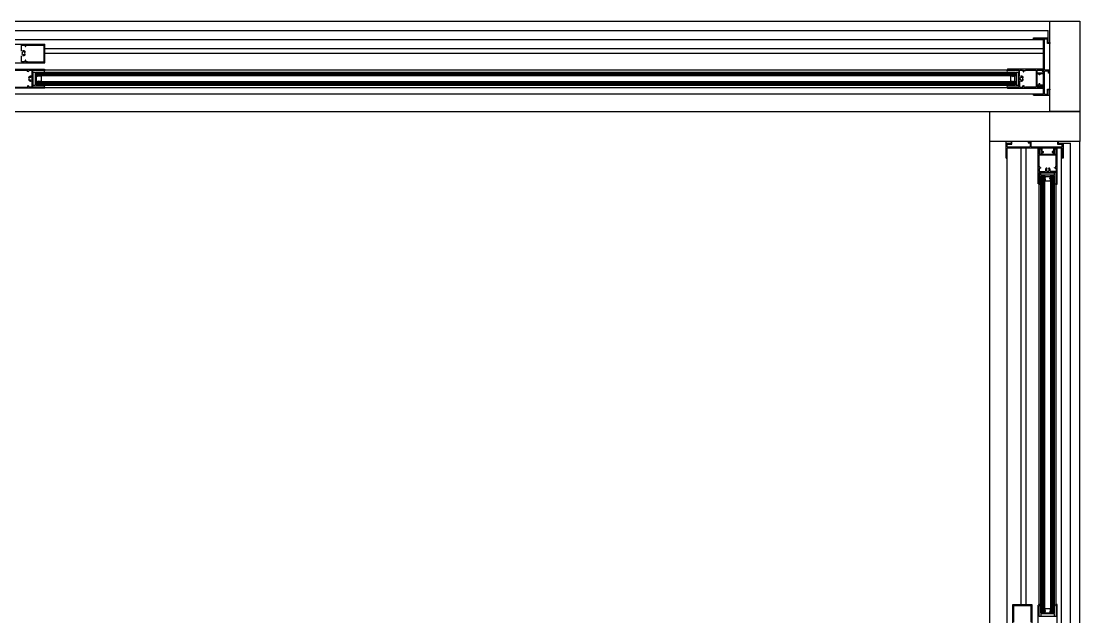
# Model space of a CAD drawing. Header units: millimetres. Extents: x 7649 to 34105, y 3983 to 25377.
# Drawn here: x 10171 to 11930, y 13235 to 14225 of the extents above; entities that cross this region are included whole.
import ezdxf

# ---------------------------------------------------------------- set-up
doc = ezdxf.new("R2010")
doc.units = ezdxf.units.MM

msp = doc.modelspace()

# ---------------------------------------------------------------- linework, layer by layer
at = {"layer": 'GEOMETRY', "color": 7}
for p, q in [((8481.83611, 14225.23472), (11880.67361, 14225.23472)), ((8483.95278, 14209.88889), (11878.02778, 14209.88889)), ((11853.15694, 14196.13056), (11853.15694, 14197.71806)), ((11853.15694, 14197.71806), (11878.02778, 14197.71806)), ((11878.02778, 14197.71806), (11878.02778, 14209.88889)), ((11878.02778, 14189.78056), (11878.02778, 14197.71806)), ((8492.41944, 14194.54306), (11870.09028, 14194.54306)), ((10151.35694, 14187.13472), (10210.62361, 14187.13472)), ((10171.99444, 14175.49306), (10171.99444, 14185.54722)), ((10171.99444, 14185.54722), (10176.75694, 14185.54722)), ((10176.75694, 14185.54722), (10178.34444, 14182.90139)), ((10178.34444, 14182.90139), (10178.87361, 14182.90139)), ((10178.87361, 14182.90139), (10178.87361, 14185.54722)), ((10178.87361, 14185.54722), (10181.51944, 14185.54722)), ((10181.51944, 14185.54722), (10209.56528, 14185.54722)), ((10209.56528, 14157.50139), (10209.56528, 14185.54722)), ((10210.62361, 14155.91389), (10210.62361, 14187.13472)), ((10210.62361, 14179.72639), (11870.09028, 14179.72639)), ((11870.09028, 14196.13056), (11853.15694, 14196.13056)), ((11870.09028, 14139.50972), (11870.09028, 14196.13056)), ((11871.67778, 14196.13056), (11876.44028, 14196.13056)), ((11871.67778, 14144.27222), (11871.67778, 14196.13056)), ((11876.44028, 14188.19306), (11876.44028, 14196.13056)), ((11880.67361, 14188.19306), (11876.44028, 14188.19306)), ((11878.02778, 14189.78056), (11880.67361, 14189.78056)), ((11880.67361, 14189.78056), (11880.67361, 14188.19306)), ((11880.67361, 14111.99306), (11880.67361, 14188.19306)), ((10171.99444, 14157.50139), (10171.99444, 14167.55556)), ((10172.52361, 14172.84722), (10173.05278, 14172.84722)), ((10173.05278, 14170.20139), (10172.52361, 14170.20139)), ((10172.5369, 14172.30258), (10172.52387, 14172.05347)), ((10172.52387, 14172.05347), (10172.5369, 14171.80436)), ((10172.57598, 14172.54953), (10172.5369, 14172.30258)), ((10172.5369, 14171.80436), (10172.57598, 14171.55742)), ((10172.64111, 14172.79215), (10172.57598, 14172.54953)), ((10172.57598, 14171.55742), (10172.64111, 14171.31479)), ((10172.7323, 14173.0283), (10172.64111, 14172.79215)), ((10172.64111, 14171.31479), (10172.7323, 14171.07864)), ((10172.84954, 14173.2558), (10172.7323, 14173.0283)), ((10172.7323, 14171.07864), (10172.84954, 14170.85114)), ((10172.99283, 14173.47251), (10172.84954, 14173.2558)), ((10172.84954, 14170.85114), (10172.99283, 14170.63444)), ((10173.05278, 14169.67222), (10173.05278, 14170.20139)), ((10173.43471, 14175.74041), (10173.30806, 14175.68736)), ((10173.30806, 14168.41958), (10173.72564, 14168.26334)), ((10173.56292, 14175.78896), (10173.43471, 14175.74041)), ((10173.70253, 14174.10879), (10173.48583, 14173.9655)), ((10173.48583, 14170.14144), (10173.70253, 14169.99815)), ((10173.69258, 14175.83299), (10173.56292, 14175.78896)), ((10173.82356, 14175.87248), (10173.69258, 14175.83299)), ((10173.93003, 14174.22603), (10173.70253, 14174.10879)), ((10173.70253, 14169.99815), (10173.93003, 14169.88091)), ((10173.72564, 14168.26334), (10174.15112, 14168.15625)), ((10173.95575, 14175.9074), (10173.82356, 14175.87248)), ((10174.16618, 14174.31722), (10173.93003, 14174.22603)), ((10173.93003, 14169.88091), (10174.16618, 14169.78972)), ((10174.08902, 14175.93773), (10173.95575, 14175.9074)), ((10174.22326, 14175.96346), (10174.08902, 14175.93773)), ((10174.15112, 14168.15625), (10174.58072, 14168.09735)), ((10174.40881, 14174.38236), (10174.16618, 14174.31722)), ((10174.16618, 14169.78972), (10174.40881, 14169.72459)), ((10174.35835, 14175.98456), (10174.22326, 14175.96346)), ((10174.49418, 14176.001), (10174.35835, 14175.98456)), ((10174.65575, 14174.42144), (10174.40881, 14174.38236)), ((10174.40881, 14169.72459), (10174.65575, 14169.68551)), ((10174.63062, 14176.01278), (10174.49418, 14176.001)), ((10174.58072, 14168.09735), (10175.01066, 14168.08572)), ((10174.76755, 14176.01986), (10174.63062, 14176.01278)), ((10174.90486, 14174.43446), (10174.65575, 14174.42144)), ((10174.65575, 14169.68551), (10174.90486, 14169.67248)), ((10174.90486, 14176.02222), (10174.76755, 14176.01986)), ((10175.20537, 14176.01084), (10174.90486, 14176.02222)), ((10175.15397, 14174.42144), (10174.90486, 14174.43446)), ((10174.90486, 14169.67248), (10175.15397, 14169.68551)), ((10175.01066, 14168.08572), (10175.43718, 14168.12041)), ((10175.40092, 14174.38236), (10175.15397, 14174.42144)), ((10175.15397, 14169.68551), (10175.40092, 14169.72459)), ((10175.50203, 14175.97704), (10175.20537, 14176.01084)), ((10175.64354, 14174.31722), (10175.40092, 14174.38236)), ((10175.40092, 14169.72459), (10175.64354, 14169.78972)), ((10175.43718, 14168.12041), (10175.85648, 14168.20048)), ((10175.79373, 14175.92137), (10175.50203, 14175.97704)), ((10175.87969, 14174.22603), (10175.64354, 14174.31722)), ((10175.64354, 14169.78972), (10175.87969, 14169.88091)), ((10175.69861, 14169.67222), (10175.69861, 14170.20139)), ((10176.07933, 14175.84438), (10175.79373, 14175.92137)), ((10175.85648, 14168.20048), (10176.26481, 14168.32499)), ((10176.10719, 14174.10879), (10175.87969, 14174.22603)), ((10175.87969, 14169.88091), (10176.10719, 14169.99815)), ((10176.35772, 14175.7466), (10176.07933, 14175.84438)), ((10176.3239, 14173.9655), (10176.10719, 14174.10879)), ((10176.10719, 14169.99815), (10176.3239, 14170.14144)), ((10176.26481, 14168.32499), (10176.65838, 14168.49301)), ((10176.62775, 14175.62858), (10176.35772, 14175.7466)), ((10176.45412, 14173.08597), (10176.53145, 14173.01645)), ((10176.49246, 14170.52864), (10176.45412, 14170.49181)), ((10176.53297, 14170.56261), (10176.49246, 14170.52864)), ((10176.53145, 14173.01645), (10176.61536, 14172.95881)), ((10176.57548, 14170.59365), (10176.53297, 14170.56261)), ((10176.61983, 14170.62169), (10176.57548, 14170.59365)), ((10176.61536, 14172.95881), (10176.70461, 14172.91311)), ((10176.66586, 14170.64668), (10176.61983, 14170.62169)), ((10176.88832, 14175.49085), (10176.62775, 14175.62858)), ((10176.65838, 14168.49301), (10177.03341, 14168.70358)), ((10176.71341, 14170.66854), (10176.66586, 14170.64668)), ((10176.70461, 14172.91311), (10176.79798, 14172.87938)), ((10176.76231, 14170.68722), (10176.71341, 14170.66854)), ((10176.81241, 14170.70265), (10176.76231, 14170.68722)), ((10176.79798, 14172.87938), (10176.89425, 14172.85766)), ((10176.86354, 14170.71476), (10176.81241, 14170.70265)), ((10176.91555, 14170.72349), (10176.86354, 14170.71476)), ((10177.13828, 14175.33397), (10176.88832, 14175.49085)), ((10176.89425, 14172.85766), (10176.9922, 14172.848)), ((10176.96826, 14170.72878), (10176.91555, 14170.72349)), ((10177.02153, 14170.73056), (10176.96826, 14170.72878)), ((10176.9922, 14172.848), (10177.0906, 14172.85044)), ((10177.09712, 14170.72696), (10177.02153, 14170.73056)), ((10177.03341, 14168.70358), (10177.38614, 14168.95578)), ((10177.0906, 14172.85044), (10177.18823, 14172.86502)), ((10177.17118, 14170.71634), (10177.09712, 14170.72696)), ((10177.37651, 14175.15847), (10177.13828, 14175.33397)), ((10177.2433, 14170.69897), (10177.17118, 14170.71634)), ((10177.18823, 14172.86502), (10177.28387, 14172.89179)), ((10177.31306, 14170.67509), (10177.2433, 14170.69897)), ((10177.28387, 14172.89179), (10177.37628, 14172.9308)), ((10177.38005, 14170.64497), (10177.31306, 14170.67509)), ((10177.37628, 14172.9308), (10177.46426, 14172.98207)), ((10177.60189, 14174.96489), (10177.37651, 14175.15847)), ((10177.44385, 14170.60886), (10177.38005, 14170.64497)), ((10177.38614, 14168.95578), (10177.71279, 14169.24866)), ((10177.50406, 14170.56702), (10177.44385, 14170.60886)), ((10177.46426, 14172.98207), (10177.54656, 14173.04566)), ((10177.56026, 14170.51972), (10177.50406, 14170.56702)), ((10177.54656, 14173.04566), (10177.62014, 14173.11962)), ((10177.61204, 14170.4672), (10177.56026, 14170.51972)), ((10177.81329, 14174.75378), (10177.60189, 14174.96489)), ((10177.65899, 14170.40973), (10177.61204, 14170.4672)), ((10177.62014, 14173.11962), (10177.68216, 14173.20064)), ((10177.70221, 14174.04944), (10177.64268, 14174.135)), ((10177.64268, 14169.44278), (10177.68679, 14169.50398)), ((10177.70069, 14170.34757), (10177.65899, 14170.40973)), ((10177.68216, 14173.20064), (10177.7325, 14173.28752)), ((10177.68679, 14169.50398), (10177.7245, 14169.56839)), ((10177.73673, 14170.28097), (10177.70069, 14170.34757)), ((10177.7491, 14173.95892), (10177.70221, 14174.04944)), ((10177.71279, 14169.24866), (10178.00958, 14169.58127)), ((10177.7245, 14169.56839), (10177.75577, 14169.63552)), ((10177.7325, 14173.28752), (10177.77107, 14173.37907)), ((10177.76628, 14170.21148), (10177.73673, 14170.28097)), ((10177.78347, 14173.86465), (10177.7491, 14173.95892)), ((10177.75577, 14169.63552), (10177.78052, 14169.70488)), ((10177.78883, 14170.14029), (10177.76628, 14170.21148)), ((10177.77107, 14173.37907), (10177.79775, 14173.47407)), ((10177.78052, 14169.70488), (10177.7987, 14169.77597)), ((10177.8054, 14173.76783), (10177.78347, 14173.86465)), ((10177.80444, 14170.06789), (10177.78883, 14170.14029)), ((10177.79775, 14173.47407), (10177.81244, 14173.57134)), ((10177.7987, 14169.77597), (10177.81024, 14169.84831)), ((10177.81317, 14169.99476), (10177.80444, 14170.06789)), ((10177.81502, 14173.66966), (10177.8054, 14173.76783)), ((10177.81024, 14169.84831), (10177.81508, 14169.9214)), ((10177.81244, 14173.57134), (10177.81502, 14173.66966)), ((10177.81508, 14169.9214), (10177.81317, 14169.99476)), ((10178.00958, 14174.52568), (10177.81329, 14174.75378)), ((10210.62361, 14171.78889), (11870.09028, 14171.78889)), ((10150.82778, 14145.33056), (10209.56528, 14145.33056)), ((10151.35694, 14155.91389), (10210.62361, 14155.91389)), ((10176.75694, 14157.50139), (10171.99444, 14157.50139)), ((10178.34444, 14160.14722), (10176.75694, 14157.50139)), ((10178.87361, 14160.14722), (10178.34444, 14160.14722)), ((10178.87361, 14158.03056), (10178.87361, 14160.14722)), ((10178.87361, 14158.03056), (10181.51944, 14158.03056)), ((10181.51944, 14157.50139), (10181.51944, 14158.03056)), ((10181.51944, 14157.50139), (10209.56528, 14157.50139)), ((10209.93754, 14145.32331), (10209.82986, 14145.33056)), ((10210.04082, 14145.30219), (10209.93754, 14145.32331)), ((10210.13876, 14145.26816), (10210.04082, 14145.30219)), ((10210.23041, 14145.22215), (10210.13876, 14145.26816)), ((10210.31483, 14145.16512), (10210.23041, 14145.22215)), ((10210.39107, 14145.09801), (10210.31483, 14145.16512)), ((10210.45818, 14145.02178), (10210.39107, 14145.09801)), ((10210.51521, 14144.93736), (10210.45818, 14145.02178)), ((10210.56121, 14144.8457), (10210.51521, 14144.93736)), ((10210.59525, 14144.74776), (10210.56121, 14144.8457)), ((10210.61636, 14144.64448), (10210.59525, 14144.74776)), ((10210.62361, 14144.53681), (10210.61636, 14144.64448)), ((10210.62361, 14142.68472), (10210.62361, 14144.27222)), ((10210.62361, 14144.27222), (11809.23611, 14144.27222)), ((11809.23611, 14144.27222), (11809.23611, 14142.68472)), ((11809.77253, 14144.64448), (11809.76528, 14144.53681)), ((11809.79364, 14144.74776), (11809.77253, 14144.64448)), ((11809.82768, 14144.8457), (11809.79364, 14144.74776)), ((11809.87368, 14144.93736), (11809.82768, 14144.8457)), ((11809.93071, 14145.02178), (11809.87368, 14144.93736)), ((11809.99782, 14145.09801), (11809.93071, 14145.02178)), ((11810.07406, 14145.16512), (11809.99782, 14145.09801)), ((11810.15848, 14145.22215), (11810.07406, 14145.16512)), ((11810.25013, 14145.26816), (11810.15848, 14145.22215)), ((11810.34807, 14145.30219), (11810.25013, 14145.26816)), ((11869.03194, 14145.33056), (11810.29444, 14145.33056)), ((11810.45135, 14145.32331), (11810.34807, 14145.30219)), ((11810.55903, 14145.33056), (11810.45135, 14145.32331)), ((11869.03194, 14142.15556), (11869.03194, 14145.33056)), ((11871.67778, 14144.27222), (11880.14444, 14144.27222)), ((11880.14444, 14138.98056), (11880.14444, 14144.27222)), ((10151.88611, 14143.74306), (10179.93194, 14143.74306)), ((10179.93194, 14143.21389), (10179.93194, 14143.74306)), ((10179.93194, 14143.21389), (10182.04861, 14143.21389)), ((10182.04861, 14141.09722), (10182.04861, 14143.21389)), ((10183.10694, 14141.09722), (10184.69444, 14143.74306)), ((10183.64115, 14131.9253), (10183.63631, 14131.85221)), ((10183.63631, 14131.85221), (10183.63822, 14131.77885)), ((10183.63895, 14128.20227), (10183.63637, 14128.10396)), ((10183.63637, 14128.10396), (10183.64599, 14128.00578)), ((10183.63822, 14131.77885), (10183.64695, 14131.70573)), ((10183.65364, 14128.29954), (10183.63895, 14128.20227)), ((10183.65269, 14131.99764), (10183.64115, 14131.9253)), ((10183.64599, 14128.00578), (10183.66792, 14127.90896)), ((10183.64695, 14131.70573), (10183.66256, 14131.63332)), ((10183.67087, 14132.06874), (10183.65269, 14131.99764)), ((10183.68032, 14128.39454), (10183.65364, 14128.29954)), ((10183.66256, 14131.63332), (10183.68511, 14131.56213)), ((10183.66792, 14127.90896), (10183.70229, 14127.81469)), ((10183.69562, 14132.1381), (10183.67087, 14132.06874)), ((10183.71889, 14128.48609), (10183.68032, 14128.39454)), ((10183.68511, 14131.56213), (10183.71466, 14131.49264)), ((10183.72688, 14132.20522), (10183.69562, 14132.1381)), ((10183.70229, 14127.81469), (10183.74918, 14127.72418)), ((10183.71466, 14131.49264), (10183.7507, 14131.42604)), ((10183.76923, 14128.57297), (10183.71889, 14128.48609)), ((10183.7646, 14132.26963), (10183.72688, 14132.20522)), ((10183.74918, 14127.72418), (10183.80871, 14127.63861)), ((10183.7507, 14131.42604), (10183.7924, 14131.36388)), ((10183.80871, 14132.33083), (10183.7646, 14132.26963)), ((10183.83125, 14128.654), (10183.76923, 14128.57297)), ((10183.7924, 14131.36388), (10183.83935, 14131.30641)), ((10183.90483, 14128.72795), (10183.83125, 14128.654)), ((10183.83935, 14131.30641), (10183.89113, 14131.2539)), ((10183.89113, 14131.2539), (10183.94733, 14131.20659)), ((10183.98713, 14128.79154), (10183.90483, 14128.72795)), ((10183.94733, 14131.20659), (10184.00754, 14131.16475)), ((10184.26776, 14132.52496), (10183.97097, 14132.19234)), ((10183.97097, 14127.24794), (10184.16726, 14127.01984)), ((10184.07511, 14128.84282), (10183.98713, 14128.79154)), ((10184.00754, 14131.16475), (10184.07134, 14131.12864)), ((10184.07134, 14131.12864), (10184.13833, 14131.09852)), ((10184.16752, 14128.88182), (10184.07511, 14128.84282)), ((10184.13833, 14131.09852), (10184.20809, 14131.07464)), ((10184.16726, 14127.01984), (10184.37866, 14126.80872)), ((10184.26316, 14128.90859), (10184.16752, 14128.88182)), ((10184.20809, 14131.07464), (10184.28021, 14131.05727)), ((10184.36079, 14128.92317), (10184.26316, 14128.90859)), ((10184.59441, 14132.81784), (10184.26776, 14132.52496)), ((10184.28021, 14131.05727), (10184.35427, 14131.04665)), ((10184.35427, 14131.04665), (10184.42986, 14131.04306)), ((10184.45919, 14128.92561), (10184.36079, 14128.92317)), ((10184.37866, 14126.80872), (10184.60404, 14126.61515)), ((10184.42986, 14131.04306), (10184.48313, 14131.04483)), ((10184.55714, 14128.91595), (10184.45919, 14128.92561)), ((10184.48313, 14131.04483), (10184.53584, 14131.05012)), ((10184.53584, 14131.05012), (10184.58785, 14131.05885)), ((10184.65341, 14128.89423), (10184.55714, 14128.91595)), ((10184.58785, 14131.05885), (10184.63898, 14131.07096)), ((10184.94714, 14133.07003), (10184.59441, 14132.81784)), ((10184.60404, 14126.61515), (10184.84228, 14126.43964)), ((10184.63898, 14131.07096), (10184.68908, 14131.08639)), ((10184.74679, 14128.8605), (10184.65341, 14128.89423)), ((10184.68908, 14131.08639), (10184.73798, 14131.10507)), ((10184.69444, 14143.74306), (10188.92778, 14143.74306)), ((10184.69444, 14131.04306), (10185.22361, 14131.04306)), ((10184.69444, 14128.39722), (10185.22361, 14128.39722)), ((10184.73798, 14131.10507), (10184.78553, 14131.12693)), ((10184.83604, 14128.8148), (10184.74679, 14128.8605)), ((10184.78553, 14131.12693), (10184.83156, 14131.15192)), ((10184.83156, 14131.15192), (10184.87591, 14131.17997)), ((10184.91994, 14128.75716), (10184.83604, 14128.8148)), ((10184.87591, 14131.17997), (10184.91842, 14131.211)), ((10184.91842, 14131.211), (10184.95893, 14131.24497)), ((10184.99727, 14128.68764), (10184.91994, 14128.75716)), ((10185.32218, 14133.28061), (10184.94714, 14133.07003)), ((10184.95893, 14131.24497), (10184.99727, 14131.2818)), ((10185.22361, 14131.04306), (10185.22361, 14131.57222)), ((10185.71575, 14133.44862), (10185.32218, 14133.28061)), ((10185.87336, 14131.77546), (10185.65666, 14131.63217)), ((10185.65666, 14127.80811), (10185.87336, 14127.66482)), ((10186.12407, 14133.57313), (10185.71575, 14133.44862)), ((10186.10087, 14131.8927), (10185.87336, 14131.77546)), ((10185.87336, 14127.66482), (10186.10087, 14127.54758)), ((10186.33701, 14131.98389), (10186.10087, 14131.8927)), ((10186.10087, 14127.54758), (10186.33701, 14127.45639)), ((10186.54338, 14133.6532), (10186.12407, 14133.57313)), ((10186.57964, 14132.04902), (10186.33701, 14131.98389)), ((10186.33701, 14127.45639), (10186.57964, 14127.39126)), ((10186.96989, 14133.68789), (10186.54338, 14133.6532)), ((10186.82659, 14132.0881), (10186.57964, 14132.04902)), ((10186.57964, 14127.39126), (10186.82659, 14127.35217)), ((10187.07569, 14132.10113), (10186.82659, 14132.0881)), ((10186.82659, 14127.35217), (10187.07569, 14127.33915)), ((10187.39984, 14133.67626), (10186.96989, 14133.68789)), ((10187.3248, 14132.0881), (10187.07569, 14132.10113)), ((10187.07569, 14127.33915), (10187.3248, 14127.35217)), ((10187.57175, 14132.04902), (10187.3248, 14132.0881)), ((10187.3248, 14127.35217), (10187.57175, 14127.39126)), ((10187.82943, 14133.61737), (10187.39984, 14133.67626)), ((10187.81438, 14131.98389), (10187.57175, 14132.04902)), ((10187.57175, 14127.39126), (10187.81438, 14127.45639)), ((10188.05052, 14131.8927), (10187.81438, 14131.98389)), ((10187.81438, 14127.45639), (10188.05052, 14127.54758)), ((10188.25491, 14133.51027), (10187.82943, 14133.61737)), ((10187.86944, 14131.04306), (10187.86944, 14131.57222)), ((10188.27803, 14131.77546), (10188.05052, 14131.8927)), ((10188.05052, 14127.54758), (10188.27803, 14127.66482)), ((10188.6725, 14133.35403), (10188.25491, 14133.51027)), ((10188.49473, 14131.63217), (10188.27803, 14131.77546)), ((10188.27803, 14127.66482), (10188.49473, 14127.80811)), ((10188.92778, 14143.74306), (10188.92778, 14133.68889)), ((10189.13102, 14130.92247), (10188.98772, 14131.13917)), ((10188.98772, 14128.3011), (10189.13102, 14128.51781)), ((10189.24826, 14130.69497), (10189.13102, 14130.92247)), ((10189.13102, 14128.51781), (10189.24826, 14128.74531)), ((10189.33944, 14130.45882), (10189.24826, 14130.69497)), ((10189.24826, 14128.74531), (10189.33944, 14128.98146)), ((10189.40458, 14130.21619), (10189.33944, 14130.45882)), ((10189.33944, 14128.98146), (10189.40458, 14129.22408)), ((10189.44366, 14129.96925), (10189.40458, 14130.21619)), ((10189.40458, 14129.22408), (10189.44366, 14129.47103)), ((10189.45669, 14129.72014), (10189.44366, 14129.96925)), ((10189.44366, 14129.47103), (10189.45669, 14129.72014)), ((10190.51528, 14115.69722), (10190.51528, 14143.74306)), ((10190.51528, 14143.74306), (10209.03611, 14143.74306)), ((10191.04444, 14118.87222), (10191.04444, 14140.56806)), ((10191.04444, 14140.56806), (10195.27778, 14140.56806)), ((10195.27778, 14118.87222), (10195.27778, 14140.56806)), ((10196.33611, 14140.56806), (11823.52361, 14140.56806)), ((10196.33611, 14134.74722), (10196.33611, 14140.56806)), ((10196.33611, 14139.50972), (11823.52361, 14139.50972)), ((10196.33611, 14138.45139), (11823.52361, 14138.45139)), ((10196.33611, 14137.39306), (11823.52361, 14137.39306)), ((10196.33611, 14136.86389), (11823.52361, 14136.86389)), ((10196.33611, 14135.80556), (11823.52361, 14135.80556)), ((10196.33611, 14134.74722), (11823.52361, 14134.74722)), ((10196.86528, 14133.15972), (10200.56944, 14134.21806)), ((10196.86528, 14126.28056), (10196.86528, 14133.15972)), ((10200.56944, 14134.21806), (10204.27361, 14134.21806)), ((10204.27361, 14134.21806), (10204.27361, 14125.22222)), ((10209.03611, 14143.74306), (10209.03611, 14142.68472)), ((10209.03611, 14142.68472), (10210.62361, 14142.68472)), ((11809.23611, 14142.68472), (11810.29444, 14142.68472)), ((11810.29444, 14142.68472), (11810.29444, 14143.74306)), ((11810.29444, 14143.74306), (11828.81528, 14143.74306)), ((11815.58611, 14125.22222), (11815.58611, 14134.21806)), ((11815.58611, 14134.21806), (11818.76111, 14134.21806)), ((11818.76111, 14133.15972), (11822.46528, 14134.21806)), ((11822.46528, 14126.28056), (11822.46528, 14133.15972)), ((11823.52361, 14134.74722), (11823.52361, 14140.56806)), ((11824.58194, 14140.56806), (11824.58194, 14118.87222)), ((11824.58194, 14140.56806), (11828.28611, 14140.56806)), ((11828.28611, 14118.87222), (11828.28611, 14140.56806)), ((11828.81528, 14143.74306), (11828.81528, 14115.69722)), ((11830.40278, 14133.68889), (11830.40278, 14143.74306)), ((11830.40278, 14143.74306), (11835.16528, 14143.74306)), ((11830.93194, 14131.04306), (11831.46111, 14131.04306)), ((11830.93194, 14128.39722), (11831.46111, 14128.39722)), ((11830.94523, 14129.96925), (11830.9322, 14129.72014)), ((11830.9322, 14129.72014), (11830.94523, 14129.47103)), ((11830.98431, 14130.21619), (11830.94523, 14129.96925)), ((11830.94523, 14129.47103), (11830.98431, 14129.22408)), ((11831.04944, 14130.45882), (11830.98431, 14130.21619)), ((11830.98431, 14129.22408), (11831.04944, 14128.98146)), ((11831.14063, 14130.69497), (11831.04944, 14130.45882)), ((11831.04944, 14128.98146), (11831.14063, 14128.74531)), ((11831.25787, 14130.92247), (11831.14063, 14130.69497)), ((11831.14063, 14128.74531), (11831.25787, 14128.51781)), ((11831.40117, 14131.13917), (11831.25787, 14130.92247)), ((11831.25787, 14128.51781), (11831.40117, 14128.3011)), ((11831.46111, 14131.04306), (11831.46111, 14131.57222)), ((11831.84304, 14133.40708), (11831.71639, 14133.35403)), ((11831.97126, 14133.45563), (11831.84304, 14133.40708)), ((11832.11086, 14131.77546), (11831.89416, 14131.63217)), ((11831.89416, 14127.80811), (11832.11086, 14127.66482)), ((11832.10091, 14133.49966), (11831.97126, 14133.45563)), ((11832.23189, 14133.53914), (11832.10091, 14133.49966)), ((11832.33837, 14131.8927), (11832.11086, 14131.77546)), ((11832.11086, 14127.66482), (11832.33837, 14127.54758)), ((11832.36408, 14133.57406), (11832.23189, 14133.53914)), ((11832.57451, 14131.98389), (11832.33837, 14131.8927)), ((11832.33837, 14127.54758), (11832.57451, 14127.45639)), ((11832.49735, 14133.6044), (11832.36408, 14133.57406)), ((11832.63159, 14133.63013), (11832.49735, 14133.6044)), ((11832.81714, 14132.04902), (11832.57451, 14131.98389)), ((11832.57451, 14127.45639), (11832.81714, 14127.39126)), ((11832.76669, 14133.65122), (11832.63159, 14133.63013)), ((11832.90251, 14133.66767), (11832.76669, 14133.65122)), ((11833.06409, 14132.0881), (11832.81714, 14132.04902)), ((11832.81714, 14127.39126), (11833.06409, 14127.35217)), ((11833.03895, 14133.67944), (11832.90251, 14133.66767)), ((11833.17588, 14133.68652), (11833.03895, 14133.67944)), ((11833.31319, 14132.10113), (11833.06409, 14132.0881)), ((11833.06409, 14127.35217), (11833.31319, 14127.33915)), ((11833.31319, 14133.68889), (11833.17588, 14133.68652)), ((11833.6137, 14133.6775), (11833.31319, 14133.68889)), ((11833.5623, 14132.0881), (11833.31319, 14132.10113)), ((11833.31319, 14127.33915), (11833.5623, 14127.35217)), ((11833.80925, 14132.04902), (11833.5623, 14132.0881)), ((11833.5623, 14127.35217), (11833.80925, 14127.39126)), ((11833.91036, 14133.64371), (11833.6137, 14133.6775)), ((11834.05188, 14131.98389), (11833.80925, 14132.04902)), ((11833.80925, 14127.39126), (11834.05188, 14127.45639)), ((11834.20206, 14133.58804), (11833.91036, 14133.64371)), ((11834.28802, 14131.8927), (11834.05188, 14131.98389)), ((11834.05188, 14127.45639), (11834.28802, 14127.54758)), ((11834.10694, 14131.04306), (11834.10694, 14131.57222)), ((11834.48767, 14133.51104), (11834.20206, 14133.58804)), ((11834.51553, 14131.77546), (11834.28802, 14131.8927)), ((11834.28802, 14127.54758), (11834.51553, 14127.66482)), ((11834.76605, 14133.41327), (11834.48767, 14133.51104)), ((11834.73223, 14131.63217), (11834.51553, 14131.77546)), ((11834.51553, 14127.66482), (11834.73223, 14127.80811)), ((11835.03609, 14133.29524), (11834.76605, 14133.41327)), ((11834.86245, 14131.2818), (11834.93978, 14131.21228)), ((11834.90079, 14128.72447), (11834.86245, 14128.68764)), ((11834.9413, 14128.75844), (11834.90079, 14128.72447)), ((11834.93978, 14131.21228), (11835.02369, 14131.15465)), ((11834.98381, 14128.78948), (11834.9413, 14128.75844)), ((11835.02816, 14128.81752), (11834.98381, 14128.78948)), ((11835.02369, 14131.15465), (11835.11294, 14131.10894)), ((11835.07419, 14128.84251), (11835.02816, 14128.81752)), ((11835.29665, 14133.15752), (11835.03609, 14133.29524)), ((11835.12174, 14128.86438), (11835.07419, 14128.84251)), ((11835.11294, 14131.10894), (11835.20631, 14131.07521)), ((11835.17064, 14128.88306), (11835.12174, 14128.86438)), ((11835.16528, 14143.74306), (11836.75278, 14141.09722)), ((11835.22074, 14128.89848), (11835.17064, 14128.88306)), ((11835.20631, 14131.07521), (11835.30259, 14131.05349)), ((11835.27188, 14128.9106), (11835.22074, 14128.89848)), ((11835.32388, 14128.91933), (11835.27188, 14128.9106)), ((11835.54661, 14133.00064), (11835.29665, 14133.15752)), ((11835.30259, 14131.05349), (11835.40054, 14131.04383)), ((11835.3766, 14128.92461), (11835.32388, 14128.91933)), ((11835.42986, 14128.92639), (11835.3766, 14128.92461)), ((11835.40054, 14131.04383), (11835.49894, 14131.04627)), ((11835.50546, 14128.92279), (11835.42986, 14128.92639)), ((11835.44175, 14126.37025), (11835.79448, 14126.62245)), ((11835.49894, 14131.04627), (11835.59657, 14131.06086)), ((11835.57952, 14128.91218), (11835.50546, 14128.92279)), ((11835.78485, 14132.82513), (11835.54661, 14133.00064)), ((11835.65163, 14128.8948), (11835.57952, 14128.91218)), ((11835.59657, 14131.06086), (11835.6922, 14131.08763)), ((11835.72139, 14128.87092), (11835.65163, 14128.8948)), ((11835.6922, 14131.08763), (11835.78462, 14131.12663)), ((11835.78838, 14128.8408), (11835.72139, 14128.87092)), ((11835.78462, 14131.12663), (11835.87259, 14131.1779)), ((11836.01023, 14132.63156), (11835.78485, 14132.82513)), ((11835.85219, 14128.80469), (11835.78838, 14128.8408)), ((11835.79448, 14126.62245), (11836.12112, 14126.91532)), ((11835.9124, 14128.76285), (11835.85219, 14128.80469)), ((11835.87259, 14131.1779), (11835.95489, 14131.24149)), ((11835.9686, 14128.71555), (11835.9124, 14128.76285)), ((11835.95489, 14131.24149), (11836.02847, 14131.31545)), ((11836.02038, 14128.66303), (11835.9686, 14128.71555)), ((11836.22163, 14132.42045), (11836.01023, 14132.63156)), ((11836.06732, 14128.60556), (11836.02038, 14128.66303)), ((11836.02847, 14131.31545), (11836.09049, 14131.39647)), ((11836.11055, 14132.24527), (11836.05101, 14132.33083)), ((11836.05101, 14127.63861), (11836.09512, 14127.69981)), ((11836.10902, 14128.5434), (11836.06732, 14128.60556)), ((11836.09049, 14131.39647), (11836.14083, 14131.48336)), ((11836.09512, 14127.69981), (11836.13284, 14127.76422)), ((11836.14506, 14128.4768), (11836.10902, 14128.5434)), ((11836.15744, 14132.15475), (11836.11055, 14132.24527)), ((11836.12112, 14126.91532), (11836.41792, 14127.24794)), ((11836.13284, 14127.76422), (11836.1641, 14127.83135)), ((11836.14083, 14131.48336), (11836.1794, 14131.5749)), ((11836.17461, 14128.40732), (11836.14506, 14128.4768)), ((11836.1918, 14132.06048), (11836.15744, 14132.15475)), ((11836.1641, 14127.83135), (11836.18885, 14127.90071)), ((11836.19716, 14128.33612), (11836.17461, 14128.40732)), ((11836.1794, 14131.5749), (11836.20608, 14131.66991)), ((11836.18885, 14127.90071), (11836.20703, 14127.9718)), ((11836.21374, 14131.96366), (11836.1918, 14132.06048)), ((11836.21277, 14128.26372), (11836.19716, 14128.33612)), ((11836.20608, 14131.66991), (11836.22077, 14131.76717)), ((11836.20703, 14127.9718), (11836.21857, 14128.04414)), ((11836.2215, 14128.19059), (11836.21277, 14128.26372)), ((11836.22336, 14131.86549), (11836.21374, 14131.96366)), ((11836.21857, 14128.04414), (11836.22342, 14128.11724)), ((11836.22077, 14131.76717), (11836.22336, 14131.86549)), ((11836.22342, 14128.11724), (11836.2215, 14128.19059)), ((11836.41792, 14132.19234), (11836.22163, 14132.42045)), ((11836.75278, 14141.09722), (11837.28194, 14141.09722)), ((11837.28194, 14141.09722), (11837.28194, 14143.21389)), ((11837.28194, 14143.21389), (11839.92778, 14143.21389)), ((11839.92778, 14143.74306), (11857.91944, 14143.74306)), ((11839.92778, 14143.21389), (11839.92778, 14143.74306)), ((11857.91944, 14143.74306), (11857.91944, 14115.69722)), ((11859.50694, 14115.69722), (11859.50694, 14143.74306)), ((11859.50694, 14143.74306), (11867.97361, 14143.74306)), ((11860.03611, 14137.92222), (11860.03611, 14139.50972)), ((11860.03611, 14139.50972), (11870.09028, 14139.50972)), ((11862.68194, 14137.92222), (11860.03611, 14137.92222)), ((11862.68194, 14135.80556), (11862.68194, 14137.92222)), ((11863.74028, 14135.80556), (11862.68194, 14135.80556)), ((11870.09028, 14137.92222), (11863.74028, 14137.92222)), ((11863.74028, 14137.92222), (11863.74028, 14135.80556)), ((11867.97361, 14143.74306), (11867.97361, 14142.15556)), ((11867.97361, 14142.15556), (11869.03194, 14142.15556)), ((11870.09028, 14119.40139), (11870.09028, 14137.92222)), ((11871.67778, 14142.68472), (11878.55694, 14142.68472)), ((11871.67778, 14104.05556), (11871.67778, 14142.68472)), ((11878.55694, 14138.98056), (11878.55694, 14142.68472)), ((11880.14444, 14138.98056), (11878.55694, 14138.98056)), ((10209.56528, 14114.10972), (10150.82778, 14114.10972)), ((10151.88611, 14115.69722), (10179.93194, 14115.69722)), ((10179.93194, 14115.69722), (10182.04861, 14115.69722)), ((10182.04861, 14115.69722), (10182.04861, 14118.34306)), ((10184.69444, 14115.69722), (10183.10694, 14118.34306)), ((10188.92778, 14115.69722), (10184.69444, 14115.69722)), ((10184.84228, 14126.43964), (10185.09224, 14126.28276)), ((10185.09224, 14126.28276), (10185.3528, 14126.14504)), ((10185.3528, 14126.14504), (10185.62284, 14126.02701)), ((10185.62284, 14126.02701), (10185.90122, 14125.92923)), ((10185.90122, 14125.92923), (10186.18683, 14125.85224)), ((10186.18683, 14125.85224), (10186.47853, 14125.79657)), ((10186.47853, 14125.79657), (10186.77519, 14125.76278)), ((10186.77519, 14125.76278), (10187.07569, 14125.75139)), ((10187.07569, 14125.75139), (10187.213, 14125.75375)), ((10187.213, 14125.75375), (10187.34994, 14125.76083)), ((10187.34994, 14125.76083), (10187.48638, 14125.77261)), ((10187.48638, 14125.77261), (10187.6222, 14125.78905)), ((10187.6222, 14125.78905), (10187.75729, 14125.81015)), ((10187.75729, 14125.81015), (10187.89154, 14125.83588)), ((10187.89154, 14125.83588), (10188.02481, 14125.86621)), ((10188.02481, 14125.86621), (10188.157, 14125.90113)), ((10188.157, 14125.90113), (10188.28798, 14125.94062)), ((10188.28798, 14125.94062), (10188.41763, 14125.98465)), ((10188.41763, 14125.98465), (10188.54585, 14126.0332)), ((10188.54585, 14126.0332), (10188.6725, 14126.08625)), ((10188.92778, 14125.75139), (10188.92778, 14115.69722)), ((10209.03611, 14115.69722), (10190.51528, 14115.69722)), ((10191.04444, 14118.87222), (10195.27778, 14118.87222)), ((10196.33611, 14124.69306), (11823.52361, 14124.69306)), ((10196.33611, 14118.87222), (10196.33611, 14124.69306)), ((10196.33611, 14123.63472), (11823.52361, 14123.63472)), ((10196.33611, 14122.57639), (11823.52361, 14122.57639)), ((10196.33611, 14121.51806), (11823.52361, 14121.51806)), ((10196.33611, 14120.45972), (11823.52361, 14120.45972)), ((10196.33611, 14119.40139), (11823.52361, 14119.40139)), ((10196.33611, 14118.87222), (11823.52361, 14118.87222)), ((10196.86528, 14125.22222), (10200.56944, 14126.28056)), ((10204.27361, 14125.22222), (10200.56944, 14125.22222)), ((10210.62361, 14116.22639), (10209.03611, 14116.22639)), ((10209.03611, 14116.22639), (10209.03611, 14115.69722)), ((10209.82986, 14114.10972), (10209.93754, 14114.11697)), ((10209.93754, 14114.11697), (10210.04082, 14114.13809)), ((10210.04082, 14114.13809), (10210.13876, 14114.17212)), ((10210.13876, 14114.17212), (10210.23041, 14114.21813)), ((10210.23041, 14114.21813), (10210.31483, 14114.27516)), ((10210.31483, 14114.27516), (10210.39107, 14114.34227)), ((10210.39107, 14114.34227), (10210.45818, 14114.4185)), ((10210.45818, 14114.4185), (10210.51521, 14114.50292)), ((10210.51521, 14114.50292), (10210.56121, 14114.59458)), ((10210.56121, 14114.59458), (10210.59525, 14114.69252)), ((10210.59525, 14114.69252), (10210.61636, 14114.7958)), ((10210.61636, 14114.7958), (10210.62361, 14114.90347)), ((10210.62361, 14114.63889), (10210.62361, 14116.22639)), ((10210.62361, 14115.16806), (11809.23611, 14115.16806)), ((11810.29444, 14116.22639), (11809.23611, 14116.22639)), ((11809.23611, 14116.22639), (11809.23611, 14114.63889)), ((11809.76528, 14114.90347), (11809.77253, 14114.7958)), ((11809.77253, 14114.7958), (11809.79364, 14114.69252)), ((11809.79364, 14114.69252), (11809.82768, 14114.59458)), ((11809.82768, 14114.59458), (11809.87368, 14114.50292)), ((11809.87368, 14114.50292), (11809.93071, 14114.4185)), ((11809.93071, 14114.4185), (11809.99782, 14114.34227)), ((11809.99782, 14114.34227), (11810.07406, 14114.27516)), ((11810.07406, 14114.27516), (11810.15848, 14114.21813)), ((11810.15848, 14114.21813), (11810.25013, 14114.17212)), ((11810.25013, 14114.17212), (11810.34807, 14114.13809)), ((11810.29444, 14115.69722), (11810.29444, 14116.22639)), ((11828.81528, 14115.69722), (11810.29444, 14115.69722)), ((11810.29444, 14114.10972), (11869.03194, 14114.10972)), ((11810.34807, 14114.13809), (11810.45135, 14114.11697)), ((11810.45135, 14114.11697), (11810.55903, 14114.10972)), ((11818.76111, 14125.22222), (11815.58611, 14125.22222)), ((11818.76111, 14125.22222), (11822.46528, 14126.28056)), ((11823.52361, 14118.87222), (11823.52361, 14124.69306)), ((11824.58194, 14118.87222), (11828.28611, 14118.87222)), ((11830.40278, 14125.75139), (11830.40278, 14115.69722)), ((11830.40278, 14115.69722), (11835.16528, 14115.69722)), ((11831.71639, 14126.08625), (11832.13398, 14125.93001)), ((11832.13398, 14125.93001), (11832.55945, 14125.82291)), ((11832.55945, 14125.82291), (11832.98905, 14125.76402)), ((11832.98905, 14125.76402), (11833.419, 14125.75238)), ((11833.419, 14125.75238), (11833.84551, 14125.78707)), ((11833.84551, 14125.78707), (11834.26482, 14125.86714)), ((11834.26482, 14125.86714), (11834.67314, 14125.99166)), ((11834.67314, 14125.99166), (11835.06671, 14126.15967)), ((11835.06671, 14126.15967), (11835.44175, 14126.37025)), ((11835.16528, 14115.69722), (11836.75278, 14118.34306)), ((11836.75278, 14118.34306), (11837.28194, 14118.34306)), ((11837.28194, 14118.34306), (11837.28194, 14115.69722)), ((11837.28194, 14115.69722), (11839.92778, 14115.69722)), ((11857.91944, 14115.69722), (11839.92778, 14115.69722)), ((11859.50694, 14115.69722), (11867.97361, 14115.69722)), ((11860.03611, 14119.40139), (11862.68194, 14119.40139)), ((11860.03611, 14117.81389), (11860.03611, 14119.40139)), ((11860.03611, 14117.81389), (11870.09028, 14117.81389)), ((11862.68194, 14119.40139), (11862.68194, 14121.51806)), ((11862.68194, 14121.51806), (11863.74028, 14121.51806)), ((11863.74028, 14119.40139), (11863.74028, 14121.51806)), ((11863.74028, 14119.40139), (11870.09028, 14119.40139)), ((11867.97361, 14115.69722), (11867.97361, 14117.28472)), ((11867.97361, 14117.28472), (11869.03194, 14117.28472)), ((11869.03194, 14114.10972), (11869.03194, 14117.28472)), ((11870.09028, 14104.05556), (11870.09028, 14117.81389)), ((11876.44028, 14104.05556), (11876.44028, 14111.99306)), ((11876.44028, 14111.99306), (11880.67361, 14111.99306)), ((11880.67361, 14110.93472), (11878.02778, 14110.93472)), ((11878.02778, 14102.46806), (11878.02778, 14110.93472)), ((11880.67361, 14111.99306), (11880.67361, 14110.93472)), ((8492.41944, 14104.58472), (11870.09028, 14104.58472)), ((11853.15694, 14104.05556), (11870.09028, 14104.05556)), ((11853.15694, 14102.46806), (11853.15694, 14104.05556)), ((11853.15694, 14102.46806), (11878.02778, 14102.46806)), ((11871.67778, 14104.05556), (11876.44028, 14104.05556)), ((11878.02778, 14102.46806), (11880.67361, 14102.46806)), ((8481.83611, 14074.95139), (11880.67361, 14074.95139)), ((11780.66111, 12425.00972), (11780.66111, 14025.20972)), ((11808.17778, 14022.56389), (11808.17778, 14025.20972)), ((11808.17778, 14022.56389), (11816.11528, 14022.56389)), ((11808.17778, 13997.69306), (11808.17778, 14022.56389)), ((11809.76528, 14020.97639), (11817.70278, 14020.97639)), ((11809.76528, 14016.21389), (11809.76528, 14020.97639)), ((11817.70278, 14025.20972), (11816.11528, 14025.20972)), ((11816.11528, 14025.20972), (11816.11528, 14022.56389)), ((11817.70278, 14020.97639), (11817.70278, 14025.20972)), ((11849.45278, 14024.68056), (11844.69028, 14024.68056)), ((11844.69028, 14024.68056), (11844.69028, 14023.09306)), ((11844.69028, 14023.09306), (11847.86528, 14023.09306)), ((11847.86528, 14023.09306), (11847.86528, 14016.21389)), ((11849.45278, 14016.21389), (11849.45278, 14024.68056)), ((11894.96111, 14025.20972), (11893.37361, 14025.20972)), ((11893.37361, 14025.20972), (11893.37361, 14020.97639)), ((11893.37361, 14020.97639), (11901.31111, 14020.97639)), ((11894.96111, 14022.56389), (11894.96111, 14025.20972)), ((11894.96111, 14022.56389), (11902.89861, 14022.56389)), ((11901.31111, 14016.21389), (11901.31111, 14020.97639)), ((11902.89861, 14022.56389), (11902.89861, 13997.69306)), ((11902.89861, 14022.56389), (11915.06944, 14022.56389)), ((11915.06944, 12427.65556), (11915.06944, 14022.56389)), ((11930.41528, 12425.00972), (11930.41528, 14025.20972)), ((11809.76528, 14016.21389), (11847.86528, 14016.21389)), ((11809.76528, 13997.69306), (11809.76528, 14014.62639)), ((11809.76528, 14014.62639), (11866.38611, 14014.62639)), ((11809.76528, 12435.59306), (11809.76528, 14014.62639)), ((11833.04861, 13255.80139), (11833.04861, 14014.62639)), ((11840.98611, 13255.80139), (11840.98611, 14014.62639)), ((11849.45278, 14016.21389), (11901.31111, 14016.21389)), ((11861.09444, 14013.56806), (11864.26944, 14013.56806)), ((11861.09444, 13954.83056), (11861.09444, 14013.56806)), ((11864.26944, 14012.50972), (11862.68194, 14012.50972)), ((11862.68194, 14012.50972), (11862.68194, 14004.04306)), ((11862.68194, 14004.04306), (11891.25694, 14004.04306)), ((11864.26944, 14013.56806), (11864.26944, 14012.50972)), ((11866.38611, 14004.57222), (11866.38611, 14014.62639)), ((11866.38611, 14004.57222), (11867.97361, 14004.57222)), ((11867.97361, 14014.62639), (11886.49444, 14014.62639)), ((11867.97361, 14008.80556), (11867.97361, 14014.62639)), ((11867.97361, 14008.80556), (11870.09028, 14008.80556)), ((11867.97361, 14007.21806), (11870.09028, 14007.21806)), ((11867.97361, 14004.57222), (11867.97361, 14007.21806)), ((11870.09028, 14007.21806), (11870.09028, 14008.80556)), ((11886.49444, 14008.80556), (11884.37778, 14008.80556)), ((11884.37778, 14008.80556), (11884.37778, 14007.21806)), ((11884.37778, 14007.21806), (11886.49444, 14007.21806)), ((11886.49444, 14014.62639), (11886.49444, 14008.80556)), ((11886.49444, 14007.21806), (11886.49444, 14004.57222)), ((11886.49444, 14004.57222), (11888.08194, 14004.57222)), ((11888.08194, 14014.62639), (11901.31111, 14014.62639)), ((11888.08194, 14004.57222), (11888.08194, 14014.62639)), ((11889.66944, 14012.50972), (11889.66944, 14013.56806)), ((11889.66944, 14013.56806), (11892.84444, 14013.56806)), ((11891.25694, 14012.50972), (11889.66944, 14012.50972)), ((11891.25694, 14004.04306), (11891.25694, 14012.50972)), ((11892.84444, 13954.83056), (11892.84444, 14013.56806)), ((11899.72361, 12435.59306), (11899.72361, 14014.62639)), ((11901.31111, 13997.69306), (11901.31111, 14014.62639)), ((11808.17778, 13997.69306), (11809.76528, 13997.69306)), ((11862.68194, 13984.46389), (11862.68194, 14002.98472)), ((11862.68194, 14002.98472), (11891.25694, 14002.98472)), ((11891.25694, 13984.46389), (11891.25694, 14002.98472)), ((11902.89861, 13997.69306), (11901.31111, 13997.69306)), ((11863.21111, 13984.46389), (11862.68194, 13984.46389)), ((11865.85694, 13981.28889), (11862.68194, 13979.70139)), ((11862.68194, 13979.70139), (11862.68194, 13975.46806)), ((11862.68194, 13975.46806), (11873.26528, 13975.46806)), ((11891.25694, 13973.88056), (11862.68194, 13973.88056)), ((11862.68194, 13973.88056), (11862.68194, 13955.35972)), ((11863.21111, 13981.81806), (11863.21111, 13984.46389)), ((11865.32778, 13981.81806), (11863.21111, 13981.81806)), ((11865.85694, 13981.28889), (11865.85694, 13981.81806)), ((11865.85694, 13969.11806), (11865.85694, 13973.35139)), ((11865.85694, 13973.35139), (11888.08194, 13973.35139)), ((11888.08194, 13969.11806), (11865.85694, 13969.11806)), ((11873.30107, 13978.3816), (11873.26647, 13977.95511)), ((11873.26647, 13977.95511), (11873.27818, 13977.52521)), ((11873.27818, 13977.52521), (11873.33714, 13977.09568)), ((11873.38105, 13978.80089), (11873.30107, 13978.3816)), ((11873.33714, 13977.09568), (11873.44428, 13976.67029)), ((11873.50547, 13979.20921), (11873.38105, 13978.80089)), ((11873.44428, 13976.67029), (11873.60054, 13976.25284)), ((11873.6734, 13979.60277), (11873.50547, 13979.20921)), ((11873.88391, 13979.97779), (11873.6734, 13979.60277)), ((11874.13606, 13980.33049), (11873.88391, 13979.97779)), ((11874.42892, 13980.65708), (11874.13606, 13980.33049)), ((11874.76155, 13980.95379), (11874.42892, 13980.65708)), ((11874.68422, 13980.63114), (11874.62287, 13980.58687)), ((11874.74874, 13980.66897), (11874.68422, 13980.63114)), ((11874.81595, 13980.7003), (11874.74874, 13980.66897)), ((11874.88537, 13980.72508), (11874.81595, 13980.7003)), ((11874.86581, 13978.09841), (11874.85278, 13977.84931)), ((11874.85278, 13977.84931), (11874.86581, 13977.6002)), ((11874.90491, 13978.34536), (11874.86581, 13978.09841)), ((11874.86581, 13977.6002), (11874.90491, 13977.35325)), ((11874.9565, 13980.74326), (11874.88537, 13980.72508)), ((11874.97007, 13978.58801), (11874.90491, 13978.34536)), ((11874.90491, 13977.35325), (11874.97007, 13977.11061)), ((11875.02887, 13980.75477), (11874.9565, 13980.74326)), ((11875.06129, 13978.82419), (11874.97007, 13978.58801)), ((11874.97007, 13977.11061), (11875.06129, 13976.87442)), ((11875.10199, 13980.75958), (11875.02887, 13980.75477)), ((11875.17858, 13979.05175), (11875.06129, 13978.82419)), ((11875.06129, 13976.87442), (11875.17858, 13976.64686)), ((11875.17539, 13980.75761), (11875.10199, 13980.75958)), ((11875.24856, 13980.74883), (11875.17539, 13980.75761)), ((11875.32193, 13979.26855), (11875.17858, 13979.05175)), ((11875.17858, 13976.64686), (11875.32193, 13976.43006)), ((11875.32105, 13980.73317), (11875.24856, 13980.74883)), ((11875.39235, 13980.71058), (11875.32105, 13980.73317)), ((11875.46199, 13980.681), (11875.39235, 13980.71058)), ((11875.5285, 13980.64496), (11875.46199, 13980.681)), ((11875.59059, 13980.60325), (11875.5285, 13980.64496)), ((11875.648, 13980.55631), (11875.59059, 13980.60325)), ((11875.70046, 13980.50454), (11875.648, 13980.55631)), ((11875.67202, 13979.39818), (11875.70885, 13979.43665)), ((11875.74772, 13980.44836), (11875.70046, 13980.50454)), ((11875.70885, 13979.43665), (11875.74282, 13979.47726)), ((11875.74282, 13979.47726), (11875.77388, 13979.51985)), ((11875.78952, 13980.38816), (11875.74772, 13980.44836)), ((11875.77388, 13979.51985), (11875.80196, 13979.56427)), ((11875.82559, 13980.32438), (11875.78952, 13980.38816)), ((11875.80196, 13979.56427), (11875.82699, 13979.61035)), ((11875.81479, 13975.93721), (11876.03158, 13975.79386)), ((11875.85569, 13980.25741), (11875.82559, 13980.32438)), ((11875.82699, 13979.61035), (11875.8489, 13979.65793)), ((11875.8489, 13979.65793), (11875.86763, 13979.70686)), ((11875.87955, 13980.18768), (11875.85569, 13980.25741)), ((11875.86763, 13979.70686), (11875.8831, 13979.75696)), ((11875.89691, 13980.11558), (11875.87955, 13980.18768)), ((11875.8831, 13979.75696), (11875.89525, 13979.80809)), ((11875.89525, 13979.80809), (11875.90402, 13979.86007)), ((11875.90752, 13980.04155), (11875.89691, 13980.11558)), ((11875.90402, 13979.86007), (11875.90933, 13979.91275)), ((11875.91111, 13979.96597), (11875.90752, 13980.04155)), ((11875.90933, 13979.91275), (11875.91111, 13979.96597)), ((11875.91111, 13975.46806), (11875.91111, 13975.99722)), ((11876.03158, 13975.79386), (11876.25915, 13975.67657)), ((11876.25915, 13975.67657), (11876.49533, 13975.58534)), ((11876.49533, 13975.58534), (11876.73797, 13975.52018)), ((11876.73797, 13975.52018), (11876.98492, 13975.48109)), ((11876.98492, 13975.48109), (11877.23403, 13975.46806)), ((11877.23403, 13975.46806), (11877.48313, 13975.48109)), ((11877.48313, 13975.48109), (11877.73008, 13975.52018)), ((11877.73008, 13975.52018), (11877.97273, 13975.58534)), ((11877.97273, 13975.58534), (11878.20891, 13975.67657)), ((11878.20891, 13975.67657), (11878.43647, 13975.79386)), ((11878.43647, 13975.79386), (11878.65327, 13975.93721)), ((11878.55694, 13975.99722), (11878.55694, 13975.46806)), ((11878.55992, 13980.035), (11878.55749, 13979.93662)), ((11878.55749, 13979.93662), (11878.56718, 13979.8387)), ((11878.57453, 13980.13262), (11878.55992, 13980.035)), ((11878.56718, 13979.8387), (11878.58896, 13979.74243)), ((11878.60135, 13980.22826), (11878.57453, 13980.13262)), ((11878.58896, 13979.74243), (11878.62278, 13979.64903)), ((11878.64044, 13980.32071), (11878.60135, 13980.22826)), ((11878.62278, 13979.64903), (11878.6686, 13979.55972)), ((11878.69184, 13980.40877), (11878.64044, 13980.32071)), ((11878.6686, 13979.55972), (11878.72636, 13979.4757)), ((11878.75559, 13980.49122), (11878.69184, 13980.40877)), ((11878.72636, 13979.4757), (11878.79603, 13979.39818)), ((11878.82948, 13980.56472), (11878.75559, 13980.49122)), ((11878.91048, 13980.62666), (11878.82948, 13980.56472)), ((11878.99736, 13980.67693), (11878.91048, 13980.62666)), ((11879.08893, 13980.71543), (11878.99736, 13980.67693)), ((11879.18397, 13980.74205), (11879.08893, 13980.71543)), ((11879.28948, 13979.05175), (11879.14612, 13979.26855)), ((11879.14612, 13976.43006), (11879.28948, 13976.64686)), ((11879.28129, 13980.75668), (11879.18397, 13980.74205)), ((11879.37966, 13980.75923), (11879.28129, 13980.75668)), ((11879.40676, 13978.82419), (11879.28948, 13979.05175)), ((11879.28948, 13976.64686), (11879.40676, 13976.87442)), ((11879.47789, 13980.74957), (11879.37966, 13980.75923)), ((11879.49799, 13978.58801), (11879.40676, 13978.82419)), ((11879.40676, 13976.87442), (11879.49799, 13977.11061)), ((11879.57476, 13980.72762), (11879.47789, 13980.74957)), ((11879.56315, 13978.34536), (11879.49799, 13978.58801)), ((11879.49799, 13977.11061), (11879.56315, 13977.35325)), ((11879.60225, 13978.09841), (11879.56315, 13978.34536)), ((11879.56315, 13977.35325), (11879.60225, 13977.6002)), ((11879.66908, 13980.69325), (11879.57476, 13980.72762)), ((11879.61528, 13977.84931), (11879.60225, 13978.09841)), ((11879.60225, 13977.6002), (11879.61528, 13977.84931)), ((11879.75962, 13980.64637), (11879.66908, 13980.69325)), ((11879.93456, 13980.75761), (11879.70651, 13980.95379)), ((11879.84519, 13980.58687), (11879.75962, 13980.64637)), ((11880.14563, 13980.54631), (11879.93456, 13980.75761)), ((11880.33917, 13980.32102), (11880.14563, 13980.54631)), ((11880.51464, 13980.08286), (11880.33917, 13980.32102)), ((11880.67149, 13979.83295), (11880.51464, 13980.08286)), ((11880.80919, 13979.57243), (11880.67149, 13979.83295)), ((11880.9272, 13979.30242), (11880.80919, 13979.57243)), ((11880.86752, 13976.25284), (11880.92056, 13976.37946)), ((11880.92056, 13976.37946), (11880.96912, 13976.50765)), ((11881.02496, 13979.02403), (11880.9272, 13979.30242)), ((11880.96912, 13976.50765), (11881.01318, 13976.63728)), ((11881.01318, 13976.63728), (11881.0527, 13976.76824)), ((11881.10194, 13978.73841), (11881.02496, 13979.02403)), ((11881.0527, 13976.76824), (11881.08767, 13976.90041)), ((11881.08767, 13976.90041), (11881.11806, 13977.03366)), ((11881.1576, 13978.44666), (11881.10194, 13978.73841)), ((11881.11806, 13977.03366), (11881.14384, 13977.16788)), ((11881.14384, 13977.16788), (11881.16499, 13977.30295)), ((11881.19139, 13978.14992), (11881.1576, 13978.44666)), ((11881.16499, 13977.30295), (11881.18149, 13977.43874)), ((11881.18149, 13977.43874), (11881.1933, 13977.57515)), ((11881.20278, 13977.84931), (11881.19139, 13978.14992)), ((11881.1933, 13977.57515), (11881.2004, 13977.71204)), ((11881.2004, 13977.71204), (11881.20278, 13977.84931)), ((11891.25694, 13975.46806), (11881.20278, 13975.46806)), ((11888.08194, 13981.28889), (11888.08194, 13981.81806)), ((11888.08194, 13969.11806), (11888.08194, 13973.35139)), ((11888.61111, 13981.81806), (11890.72778, 13981.81806)), ((11888.61111, 13981.28889), (11891.25694, 13979.70139)), ((11890.72778, 13981.81806), (11890.72778, 13984.46389)), ((11890.72778, 13984.46389), (11891.25694, 13984.46389)), ((11891.25694, 13979.70139), (11891.25694, 13975.46806)), ((11891.25694, 13955.35972), (11891.25694, 13973.88056)), ((11861.62361, 13955.09514), (11861.63086, 13954.98743)), ((11861.63086, 13954.98743), (11861.65196, 13954.88413)), ((11861.65196, 13954.88413), (11861.68599, 13954.78617)), ((11861.68599, 13954.78617), (11861.73198, 13954.69452)), ((11861.73198, 13954.69452), (11861.789, 13954.6101)), ((11861.789, 13954.6101), (11861.85609, 13954.53387)), ((11861.85609, 13954.53387), (11861.93232, 13954.46678)), ((11861.93232, 13954.46678), (11862.01674, 13954.40976)), ((11862.01674, 13954.40976), (11862.1084, 13954.36377)), ((11862.1084, 13954.36377), (11862.20635, 13954.32974)), ((11863.74028, 13953.77222), (11862.15278, 13953.77222)), ((11862.20635, 13954.32974), (11862.30965, 13954.30863)), ((11862.30965, 13954.30863), (11862.41736, 13954.30139)), ((11862.68194, 13955.35972), (11863.74028, 13955.35972)), ((11862.68194, 13255.80139), (11862.68194, 13953.77222)), ((11863.74028, 13955.35972), (11863.74028, 13953.77222)), ((11865.85694, 13968.05972), (11872.20694, 13968.05972)), ((11865.85694, 13241.51389), (11865.85694, 13968.05972)), ((11866.91528, 13241.51389), (11866.91528, 13968.05972)), ((11867.97361, 13241.51389), (11867.97361, 13968.05972)), ((11869.03194, 13241.51389), (11869.03194, 13968.05972)), ((11870.09028, 13241.51389), (11870.09028, 13968.05972)), ((11871.14861, 13241.51389), (11871.14861, 13968.05972)), ((11872.20694, 13241.51389), (11872.20694, 13968.05972)), ((11872.73611, 13963.29722), (11873.26528, 13967.00139)), ((11872.73611, 13963.29722), (11872.73611, 13960.12222)), ((11872.73611, 13960.12222), (11881.73194, 13960.12222)), ((11873.26528, 13967.00139), (11880.67361, 13967.00139)), ((11880.67361, 13963.29722), (11881.73194, 13967.00139)), ((11881.73194, 13960.12222), (11881.73194, 13963.29722)), ((11882.26111, 13968.05972), (11888.08194, 13968.05972)), ((11882.26111, 13241.51389), (11882.26111, 13968.05972)), ((11882.79028, 13241.51389), (11882.79028, 13968.05972)), ((11883.84861, 13241.51389), (11883.84861, 13968.05972)), ((11884.90694, 13241.51389), (11884.90694, 13968.05972)), ((11885.96528, 13241.51389), (11885.96528, 13968.05972)), ((11887.02361, 13241.51389), (11887.02361, 13968.05972)), ((11888.08194, 13241.51389), (11888.08194, 13968.05972)), ((11890.19861, 13953.77222), (11890.19861, 13955.35972)), ((11890.19861, 13955.35972), (11891.25694, 13955.35972)), ((11891.78611, 13953.77222), (11890.19861, 13953.77222)), ((11891.25694, 13255.80139), (11891.25694, 13953.77222)), ((11892.05069, 13954.30139), (11892.1584, 13954.30863)), ((11892.1584, 13954.30863), (11892.26171, 13954.32974)), ((11892.26171, 13954.32974), (11892.35966, 13954.36377)), ((11892.35966, 13954.36377), (11892.45132, 13954.40976)), ((11892.45132, 13954.40976), (11892.53573, 13954.46678)), ((11892.53573, 13954.46678), (11892.61196, 13954.53387)), ((11892.61196, 13954.53387), (11892.67906, 13954.6101)), ((11892.67906, 13954.6101), (11892.73607, 13954.69452)), ((11892.73607, 13954.69452), (11892.78207, 13954.78617)), ((11892.78207, 13954.78617), (11892.81609, 13954.88413)), ((11892.81609, 13954.88413), (11892.8372, 13954.98743)), ((11892.8372, 13954.98743), (11892.84444, 13955.09514)), ((11819.29028, 13196.53472), (11819.29028, 13255.80139)), ((11819.29028, 13255.80139), (11850.51111, 13255.80139)), ((11820.87778, 13254.21389), (11848.92361, 13254.21389)), ((11820.87778, 13226.16806), (11820.87778, 13254.21389)), ((11848.92361, 13254.21389), (11848.92361, 13226.16806)), ((11850.51111, 13255.80139), (11850.51111, 13196.53472)), ((11861.09444, 13195.47639), (11861.09444, 13254.74306)), ((11861.63086, 13255.11535), (11861.62361, 13255.00764)), ((11861.65196, 13255.21865), (11861.63086, 13255.11535)), ((11861.68599, 13255.3166), (11861.65196, 13255.21865)), ((11861.73198, 13255.40826), (11861.68599, 13255.3166)), ((11861.789, 13255.49268), (11861.73198, 13255.40826)), ((11861.85609, 13255.56891), (11861.789, 13255.49268)), ((11861.93232, 13255.636), (11861.85609, 13255.56891)), ((11862.01674, 13255.69302), (11861.93232, 13255.636)), ((11862.1084, 13255.73901), (11862.01674, 13255.69302)), ((11862.20635, 13255.77304), (11862.1084, 13255.73901)), ((11863.74028, 13255.80139), (11862.15278, 13255.80139)), ((11862.30965, 13255.79414), (11862.20635, 13255.77304)), ((11862.41736, 13255.80139), (11862.30965, 13255.79414)), ((11862.68194, 13235.69306), (11862.68194, 13254.21389)), ((11862.68194, 13254.21389), (11863.74028, 13254.21389)), ((11863.74028, 13254.21389), (11863.74028, 13255.80139)), ((11872.73611, 13245.74722), (11872.73611, 13248.92222)), ((11872.73611, 13248.92222), (11881.73194, 13248.92222)), ((11881.73194, 13245.74722), (11881.73194, 13248.92222)), ((11891.78611, 13255.80139), (11890.19861, 13255.80139)), ((11890.19861, 13255.80139), (11890.19861, 13254.21389)), ((11890.19861, 13254.21389), (11891.25694, 13254.21389)), ((11891.25694, 13254.21389), (11891.25694, 13235.69306)), ((11892.1584, 13255.79414), (11892.05069, 13255.80139)), ((11892.26171, 13255.77304), (11892.1584, 13255.79414)), ((11892.35966, 13255.73901), (11892.26171, 13255.77304)), ((11892.45132, 13255.69302), (11892.35966, 13255.73901)), ((11892.53573, 13255.636), (11892.45132, 13255.69302)), ((11892.61196, 13255.56891), (11892.53573, 13255.636)), ((11892.67906, 13255.49268), (11892.61196, 13255.56891)), ((11892.73607, 13255.40826), (11892.67906, 13255.49268)), ((11892.78207, 13255.3166), (11892.73607, 13255.40826)), ((11892.81609, 13255.21865), (11892.78207, 13255.3166)), ((11892.8372, 13255.11535), (11892.81609, 13255.21865)), ((11892.84444, 13255.00764), (11892.8372, 13255.11535)), ((11892.84444, 13195.47639), (11892.84444, 13254.74306)), ((11891.25694, 13235.69306), (11862.68194, 13235.69306)), ((11865.85694, 13241.51389), (11872.20694, 13241.51389)), ((11888.08194, 13239.92639), (11865.85694, 13239.92639)), ((11865.85694, 13239.92639), (11865.85694, 13236.22222)), ((11865.85694, 13236.22222), (11888.08194, 13236.22222)), ((11872.73611, 13242.04306), (11873.26528, 13245.74722)), ((11873.26528, 13242.04306), (11880.67361, 13242.04306)), ((11880.67361, 13242.04306), (11881.73194, 13245.74722)), ((11882.26111, 13241.51389), (11888.08194, 13241.51389)), ((11888.08194, 13236.22222), (11888.08194, 13239.92639))]:
    msp.add_line(p, q, dxfattribs=at)
at = {"layer": 'RECTANGLES', "color": 7}
for p, q in [((11880.67361, 14225.23472), (11930.41528, 14225.23472)), ((11880.67361, 14074.95139), (11880.67361, 14225.23472)), ((11930.41528, 14225.23472), (11930.41528, 14074.95139)), ((11780.66111, 14074.95139), (11930.41528, 14074.95139)), ((11780.66111, 14025.20972), (11780.66111, 14074.95139)), ((11930.41528, 14074.95139), (11880.67361, 14074.95139)), ((11930.41528, 14074.95139), (11930.41528, 14025.20972)), ((11930.41528, 14025.20972), (11780.66111, 14025.20972))]:
    msp.add_line(p, q, dxfattribs=at)

doc.saveas('drawing.dxf')
